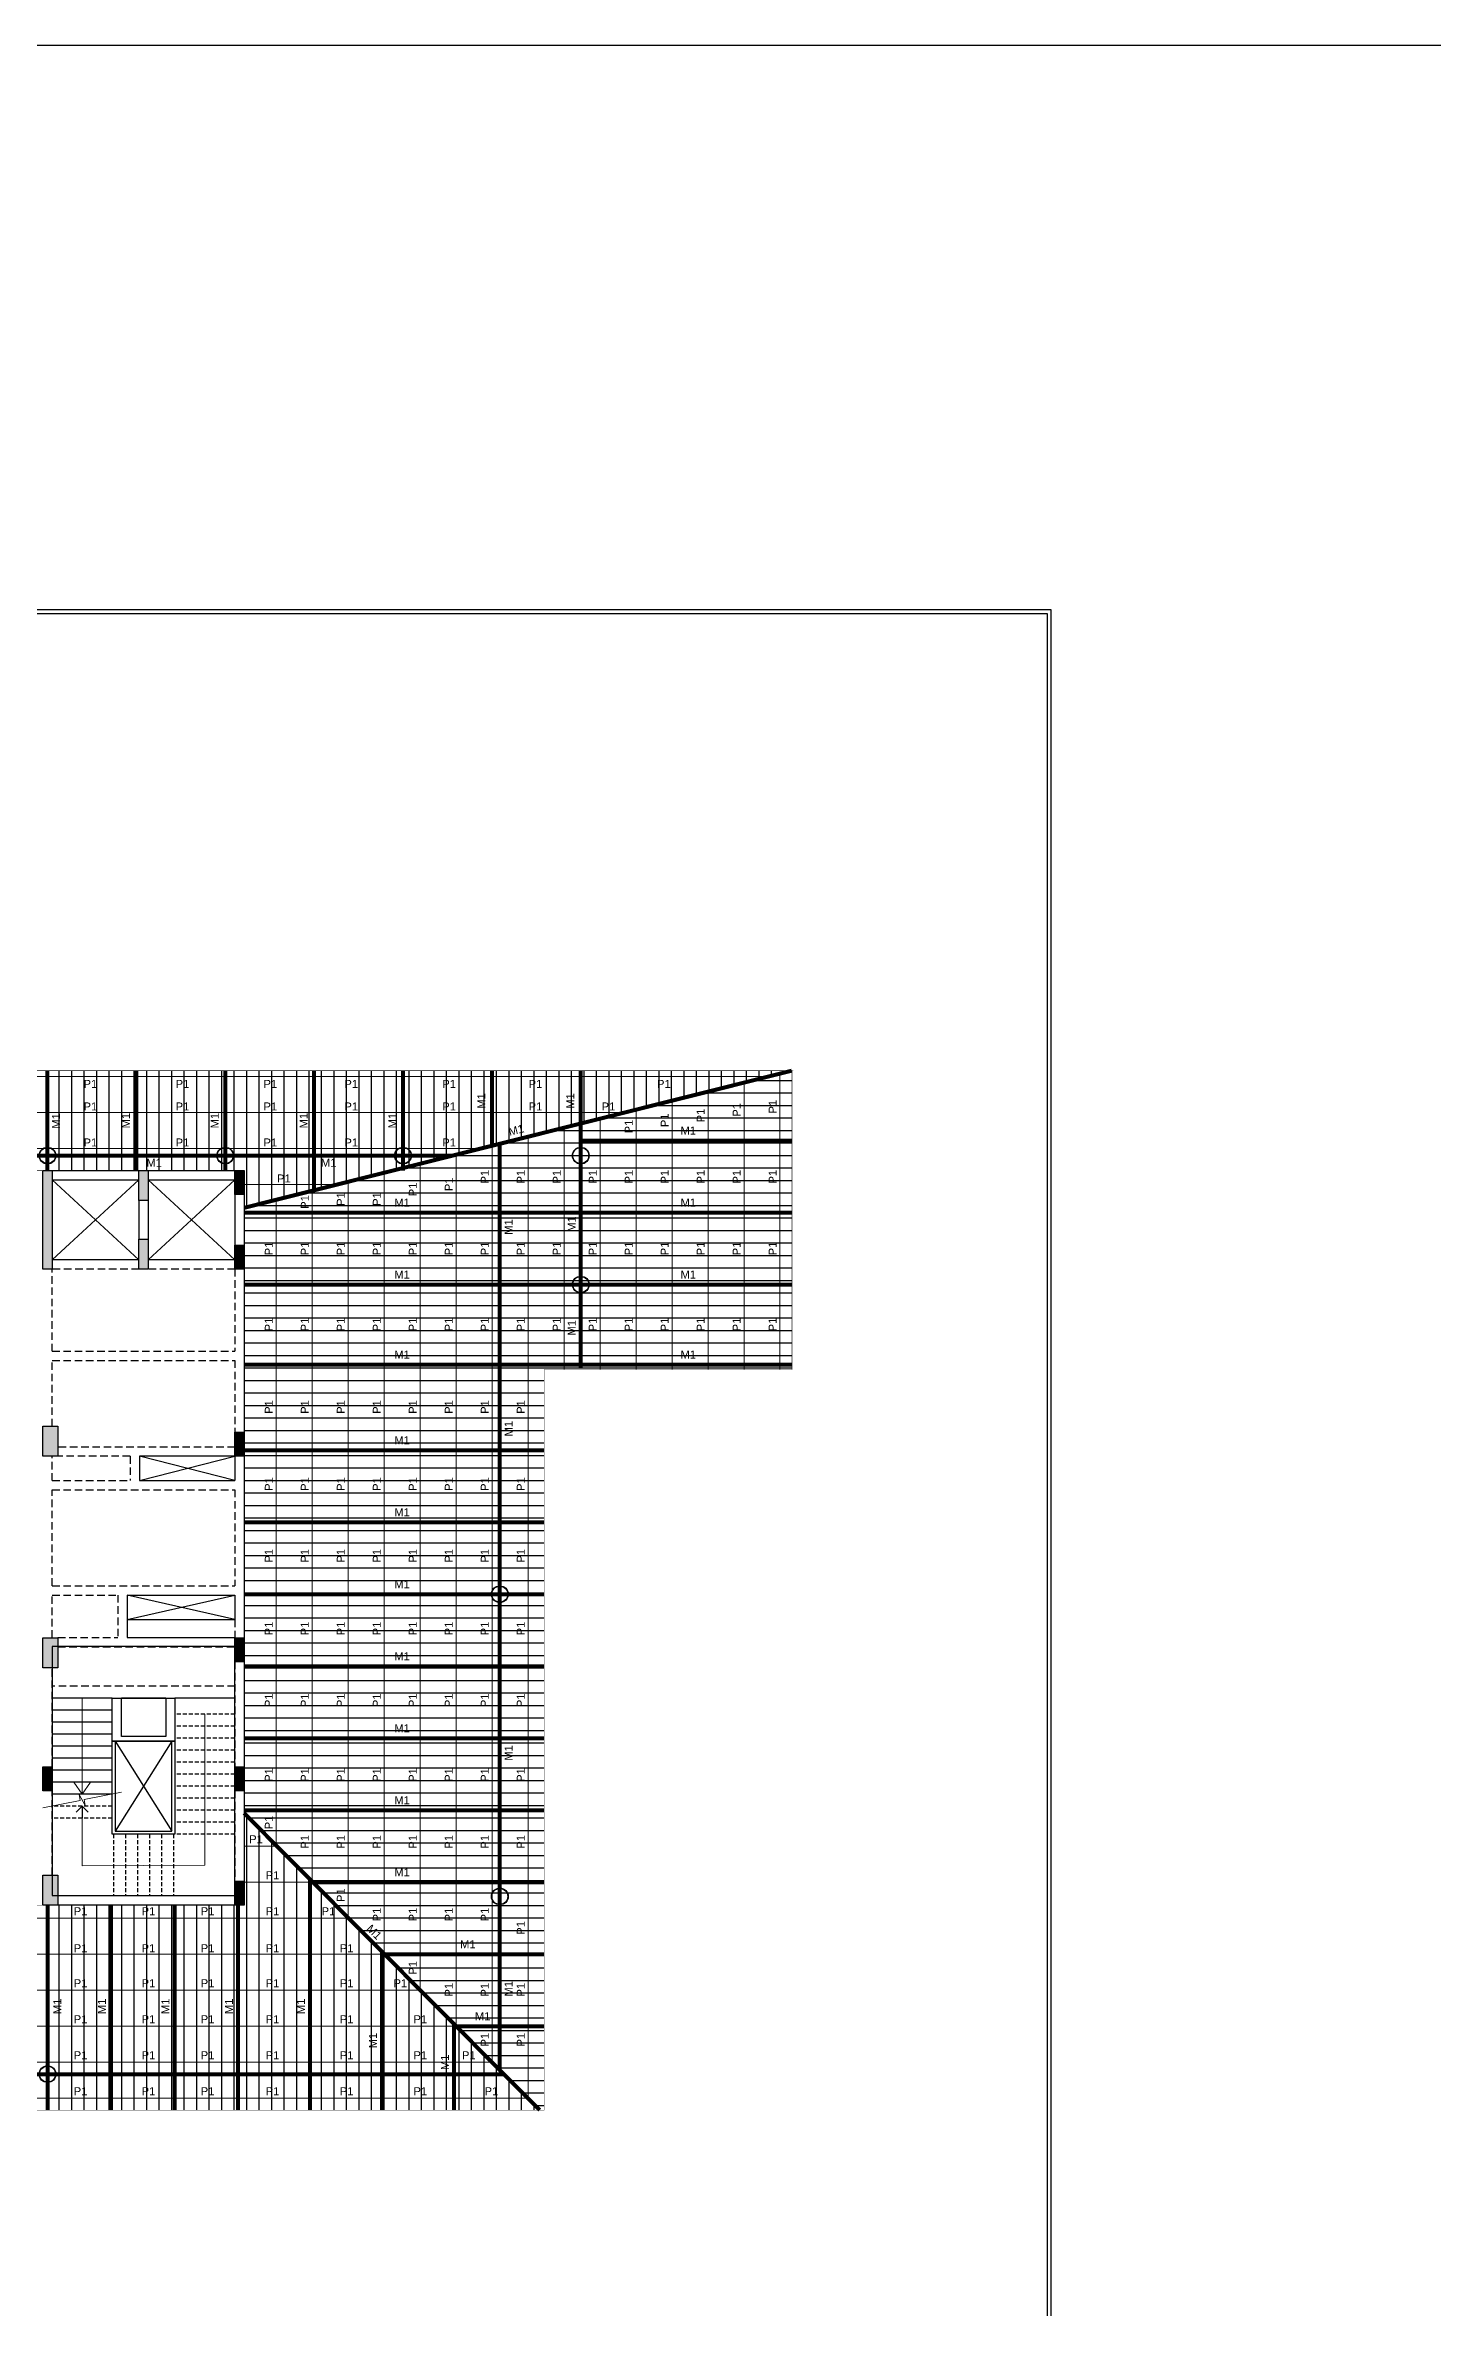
# Model space of a CAD drawing. Header units: millimetres. Extents: x 149548 to 2069915, y -1587483 to -1219800.
# Drawn here: x 1777424 to 1812121, y -1529430 to -1472868 of the extents above; entities that cross this region are included whole.
import ezdxf

# ---------------------------------------------------------------- set-up
doc = ezdxf.new("R2010")
doc.units = ezdxf.units.MM
doc.header["$MEASUREMENT"] = 0
for name, pattern in [('CONTINOUS', [0]), ('DASHED', [0.75, 0.5, -0.25]), ('HIDDEN', [0.375, 0.25, -0.125])]:
    doc.linetypes.add(name, pattern=pattern)
doc.layers.add('BEAM NO.', color=7, linetype='Continuous', lineweight=30)
for name, color, linetype in [('BEAM-150X450', 225, 'Continuous'), ('BEAM-230X300', 122, 'Continuous'), ('BEAM-230X450', 31, 'Continuous'), ('BEAM-230X600', 150, 'Continuous'), ('BEAM-300X450', 6, 'Continuous'), ('Roof', 7, 'Continuous'), ('S-STRU. CUTOUT', 3, 'Continuous'), ('SHED', 7, 'Continuous'), ('Stair', 7, 'Continuous'), ('Steel Col', 2, 'Continuous'), ('Str. Layout', 7, 'Continuous'), ('STR.COLUMN', 1, 'Continuous')]:
    doc.layers.add(name, color=color, linetype=linetype)
doc.layers.add('HATCH_LIGHT_MOFA', color=7, linetype='Continuous', lineweight=5, true_color=0x5b5b5b)
doc.styles.get("Standard").update_dxf_attribs({"font": 'arial.ttf'})
doc.styles.add('style1', font='arial.ttf')
doc.dimstyles.new('DIM 1-100 1', dxfattribs={"dimtxt": 200, "dimasz": 100, "dimexe": 50, "dimexo": 50, "dimgap": 50, "dimtad": 1, "dimdec": 1, "dimrnd": 5, "dimzin": 0, "dimdsep": 46, "dimtxsty": 'Standard', "dimblk": 'ARCHTICK', "dimcen": 100, "dimdle": 100, "dimclrd": 256, "dimclre": 256, "dimclrt": 256, "dimadec": 0, "dimazin": 0, "dimtfac": 1, "dimtdec": 1, "dimtix": 1, "dimtofl": 0, "dimtmove": 1, "dimatfit": 3, "dimldrblk": 'OPEN90', "dimfxl": 1, "dimtolj": 1, "dimtzin": 0, "dimlwd": -1, "dimlwe": -1, "dimarcsym": 0})
pattern_1 = [(90, (-38788.42, 101252.24), (-312.5, 2e-14), [])]
pattern_2 = [(45, (-37780, -371320.176), (-44.1941738, 44.1941738), []), (135, (-37780, -371320.176), (-44.1941738, -44.1941738), [])]

# ---------------------------------------------------------------- blocks, each defined once
blk = doc.blocks.new('Roof')
at = {"layer": 'Roof', "transparency": 33554559}
h = blk.add_hatch(dxfattribs=at)
h.set_pattern_fill('ANSI31', color=8, scale=2500, angle=45)
h.set_pattern_definition(pattern_1)
h.paths.add_polyline_path([(1803909, -1398360), (1813266, -1398360), (1813266, -1399749), (1813909, -1399749), (1813909, -1398499), (1816839, -1398499), (1816839, -1399749), (1818354, -1399749), (1818354, -1398499), (1821284, -1398499), (1821284, -1399749), (1822799, -1399749), (1822799, -1398499), (1825729, -1398499), (1825729, -1399749), (1827244, -1399749), (1827244, -1398499), (1830174, -1398499), (1830174, -1399749), (1831689, -1399749), (1831689, -1398499), (1834619, -1398499), (1834619, -1399749), (1836134, -1399749), (1836134, -1398499), (1839064, -1398499), (1839064, -1399749), (1844736, -1399749), (1844736, -1400678), (1858429, -1397249), (1803909, -1397249)])
h = blk.add_hatch(dxfattribs=at)
h.set_pattern_fill('ANSI31', color=8, scale=2500, angle=135)
h.set_pattern_definition([(180, (-38788.42, 101252.24), (-4e-14, -312.5), [])])
h.paths.add_polyline_path([(1852236, -1423240), (1852126, -1423236), (1844736, -1415813), (1844736, -1400678), (1858436, -1397250), (1858436, -1404723), (1852236, -1404723)])
h = blk.add_hatch(dxfattribs=at)
h.set_pattern_fill('ANSI31', color=8, scale=2500, angle=45)
h.set_pattern_definition(pattern_1)
h.paths.add_polyline_path([(1839064, -1418109), (1839064, -1419359), (1836134, -1419359), (1836134, -1418109), (1834619, -1418109), (1834619, -1419359), (1831689, -1419359), (1831689, -1418109), (1830174, -1418109), (1830174, -1419359), (1827244, -1419359), (1827244, -1418110), (1825729, -1418110), (1825729, -1419359), (1822799, -1419359), (1822799, -1418110), (1821284, -1418110), (1821284, -1419359), (1818354, -1419359), (1818354, -1418110), (1816839, -1418110), (1816839, -1419359), (1813909, -1419359), (1813909, -1418110), (1813036, -1418110), (1813036, -1418109), (1811206, -1423236), (1852126, -1423236), (1844736, -1415813), (1844736, -1418109), (1839064, -1418109)], is_closed=False)
at = {"layer": 'Roof', "color": 6}
blk.add_line((1844736, -1400678), (1858429, -1397250), dxfattribs=at)
at = {"layer": 'Roof', "color": 6, "const_width": 10}
for points in [[(1858436, -1397249), (1844737, -1400678), (1844736, -1399749), (1803909, -1399749), (1803909, -1397249)], [(1852126, -1423236), (1811206, -1423236), (1811206, -1412024), (1813036, -1412024), (1813036, -1418110), (1844736, -1418109), (1844737, -1415813)]]:
    blk.add_lwpolyline(points, close=True, dxfattribs=at)
at = {"layer": 'Roof', "color": 6}
blk.add_lwpolyline([(1852236, -1423236, 10, 10, 0), (1852126, -1423236, 10, 10, 0), (1844737, -1415813, 10, 10, 0), (1844737, -1400678, 10, 10, 0), (1858436, -1397249, 10, 10, 0), (1858436, -1404723, 10, 10, 0), (1852236, -1404723, 10, 10, 0)], format="xyseb", close=True, dxfattribs=at)
blk = doc.blocks.new('_ArchTick')
at = {"color": 0, "linetype": 'ByBlock', "const_width": 0.15}
blk.add_lwpolyline([(-0.5, -0.5), (0.5, 0.5)], dxfattribs=at)
blk = doc.blocks.new('_Open90')
at = {"color": 0, "linetype": 'ByBlock', "lineweight": -2}
for p, q in [((0, 0), (-1, 0)), ((-0.5, 0.5), (0, 0)), ((0, 0), (-0.5, -0.5))]:
    blk.add_line(p, q, dxfattribs=at)
blk = doc.blocks.new('Col_Terrace lvl')
at = {"layer": 'STR.COLUMN', "transparency": 33554687}
h = blk.add_hatch(dxfattribs=at)
h.set_pattern_fill('ANSI37', color=8, scale=500)
h.set_pattern_definition(pattern_2)
h.paths.add_polyline_path([(1682690, -1399745), (1682690, -1401245), (1682920, -1401245), (1682920, -1399975), (1684190, -1399975), (1684190, -1399745)])
h = blk.add_hatch(dxfattribs=at)
h.set_pattern_fill('ANSI37', color=8, scale=500)
h.set_pattern_definition(pattern_2)
h.paths.add_polyline_path([(1687950, -1400495), (1688400, -1400495), (1688400, -1399745), (1687950, -1399745)])
h = blk.add_hatch(dxfattribs=at)
h.set_pattern_fill('ANSI37', color=8, scale=500)
h.set_pattern_definition(pattern_2)
h.paths.add_polyline_path([(1696950, -1400495), (1697400, -1400495), (1697400, -1399745), (1696950, -1399745)])
h = blk.add_hatch(dxfattribs=at)
h.set_pattern_fill('ANSI37', color=8, scale=500)
h.set_pattern_definition(pattern_2)
h.paths.add_polyline_path([(1703020, -1400495), (1703250, -1400495), (1703250, -1399975), (1703470, -1399975), (1703470, -1399745), (1703020, -1399745)])
at = {"layer": 'STR.COLUMN'}
h = blk.add_hatch(dxfattribs=at)
h.set_pattern_fill('ANSI37', color=8, scale=500)
h.set_pattern_definition(pattern_2)
h.paths.add_polyline_path([(1707465, -1399745), (1707465, -1400495), (1707695, -1400495), (1707695, -1399745)])
at = {"layer": 'STR.COLUMN', "transparency": 33554687}
h = blk.add_hatch(dxfattribs=at)
h.set_pattern_fill('ANSI37', color=8, scale=500)
h.set_pattern_definition(pattern_2)
h.paths.add_polyline_path([(1711910, -1399745), (1712360, -1399745), (1712360, -1399975), (1712140, -1399975), (1712140, -1400495), (1711910, -1400495)])
h = blk.add_hatch(dxfattribs=at)
h.set_pattern_fill('ANSI37', color=8, scale=500)
h.set_pattern_definition(pattern_2)
h.paths.add_polyline_path([(1721030, -1399745), (1721030, -1400495), (1720800, -1400495), (1720800, -1399975), (1720580, -1399975), (1720580, -1399745)])
h = blk.add_hatch(dxfattribs=at)
h.set_pattern_fill('ANSI37', color=8, scale=500)
h.set_pattern_definition(pattern_2)
h.paths.add_polyline_path([(1729690, -1399745), (1730140, -1399745), (1730140, -1399975), (1729920, -1399975), (1729920, -1400495), (1729690, -1400495)])
h = blk.add_hatch(color=256, dxfattribs=at)
h.dxf.hatch_style = 1
h.paths.add_polyline_path([(1738580, -1399745), (1738580, -1402205), (1738810, -1402205), (1738810, -1399745)])
h = blk.add_hatch(color=256, dxfattribs=at)
h.dxf.hatch_style = 1
h.paths.add_polyline_path([(1740980, -1400495), (1741210, -1400495), (1741210, -1399745), (1740980, -1399745)])
h = blk.add_hatch(color=256, dxfattribs=at)
h.dxf.hatch_style = 1
h.paths.add_polyline_path([(1743380, -1400345), (1743610, -1400345), (1743610, -1399745), (1743380, -1399745)])
h = blk.add_hatch(color=256, dxfattribs=at)
h.dxf.hatch_style = 1
h.paths.add_polyline_path([(1740980, -1402205), (1741210, -1402205), (1741210, -1401455), (1740980, -1401455)])
h = blk.add_hatch(color=256, dxfattribs=at)
h.dxf.hatch_style = 1
h.paths.add_polyline_path([(1743380, -1402205), (1743610, -1402205), (1743610, -1401605), (1743380, -1401605)])
h = blk.add_hatch(color=256, dxfattribs=at)
h.dxf.hatch_style = 1
h.paths.add_polyline_path([(1682690, -1405110), (1682690, -1405560), (1682920, -1405560), (1682920, -1405110)])
h = blk.add_hatch(color=256, dxfattribs=at)
h.dxf.hatch_style = 1
h.paths.add_polyline_path([(1684420, -1405710), (1684650, -1405710), (1684650, -1405110), (1684420, -1405110)])
h = blk.add_hatch(dxfattribs=at)
h.set_pattern_fill('ANSI37', color=8, scale=500)
h.set_pattern_definition(pattern_2)
h.paths.add_polyline_path([(1687580, -1405410), (1688180, -1405410), (1688180, -1405110), (1687580, -1405110)])
h = blk.add_hatch(dxfattribs=at)
h.set_pattern_fill('ANSI37', color=8, scale=500)
h.set_pattern_definition(pattern_2)
h.paths.add_polyline_path([(1687730, -1407315), (1688180, -1407315), (1688180, -1406565), (1687730, -1406565)])
h = blk.add_hatch(dxfattribs=at)
h.set_pattern_fill('ANSI37', color=8, scale=500)
h.set_pattern_definition(pattern_2)
h.paths.add_polyline_path([(1711910, -1406885), (1711910, -1406135), (1712140, -1406135), (1712140, -1406885)])
h = blk.add_hatch(dxfattribs=at)
h.set_pattern_fill('ANSI37', color=8, scale=500)
h.set_pattern_definition(pattern_2)
h.paths.add_polyline_path([(1720800, -1406885), (1720800, -1406135), (1721030, -1406135), (1721030, -1406885)])
h = blk.add_hatch(dxfattribs=at)
h.set_pattern_fill('ANSI37', color=8, scale=500)
h.set_pattern_definition(pattern_2)
h.paths.add_polyline_path([(1729690, -1406885), (1729690, -1406135), (1729920, -1406135), (1729920, -1406885)])
h = blk.add_hatch(color=256, dxfattribs=at)
h.dxf.hatch_style = 1
h.paths.add_polyline_path([(1738580, -1406135), (1738955, -1406135), (1738955, -1406885), (1738580, -1406885)])
h = blk.add_hatch(color=256, dxfattribs=at)
h.dxf.hatch_style = 1
h.paths.add_polyline_path([(1743380, -1406285), (1743380, -1406885), (1743610, -1406885), (1743610, -1406285)])
h = blk.add_hatch(color=256, dxfattribs=at)
h.dxf.hatch_style = 1
h.paths.add_polyline_path([(1682690, -1406865), (1682690, -1407315), (1682920, -1407315), (1682920, -1406865)])
h = blk.add_hatch(color=256, dxfattribs=at)
h.dxf.hatch_style = 1
h.paths.add_polyline_path([(1684420, -1407315), (1684650, -1407315), (1684650, -1406715), (1684420, -1406715)])
h = blk.add_hatch(dxfattribs=at)
h.set_pattern_fill('ANSI37', color=8, scale=500)
h.set_pattern_definition(pattern_2)
h.paths.add_polyline_path([(1687730, -1411870), (1688180, -1411870), (1688180, -1411120), (1687730, -1411120)])
h = blk.add_hatch(color=256, dxfattribs=at)
h.dxf.hatch_style = 1
h.paths.add_polyline_path([(1696950, -1412170), (1697400, -1412170), (1697400, -1411420), (1696950, -1411420)])
h = blk.add_hatch(color=256, dxfattribs=at)
h.dxf.hatch_style = 1
h.paths.add_polyline_path([(1703020, -1412170), (1703250, -1412170), (1703250, -1411420), (1703020, -1411420)])
at = {"layer": 'STR.COLUMN'}
h = blk.add_hatch(dxfattribs=at)
h.set_pattern_fill('ANSI37', color=8, scale=500)
h.set_pattern_definition(pattern_2)
h.paths.add_polyline_path([(1703470, -1411420), (1703250, -1411420), (1703250, -1412170), (1703470, -1412170)])
at = {"layer": 'STR.COLUMN', "transparency": 33554687}
h = blk.add_hatch(dxfattribs=at)
h.set_pattern_fill('ANSI37', color=8, scale=500)
h.set_pattern_definition(pattern_2)
h.paths.add_polyline_path([(1711910, -1412170), (1712140, -1412170), (1712140, -1411420), (1711910, -1411420)])
h = blk.add_hatch(dxfattribs=at)
h.set_pattern_fill('ANSI37', color=8, scale=500)
h.set_pattern_definition(pattern_2)
h.paths.add_polyline_path([(1720800, -1412170), (1721030, -1412170), (1721030, -1411420), (1720800, -1411420)])
h = blk.add_hatch(dxfattribs=at)
h.set_pattern_fill('ANSI37', color=8, scale=500)
h.set_pattern_definition(pattern_2)
h.paths.add_polyline_path([(1729690, -1412170), (1729920, -1412170), (1729920, -1411420), (1729690, -1411420)])
h = blk.add_hatch(color=256, dxfattribs=at)
h.dxf.hatch_style = 1
h.paths.add_polyline_path([(1738580, -1412170), (1738955, -1412170), (1738955, -1411420), (1738580, -1411420)])
h = blk.add_hatch(color=256, dxfattribs=at)
h.dxf.hatch_style = 1
h.paths.add_polyline_path([(1743380, -1411420), (1743380, -1412020), (1743610, -1412020), (1743610, -1411420)])
h = blk.add_hatch(color=256, dxfattribs=at)
h.dxf.hatch_style = 1
h.paths.add_polyline_path([(1738580, -1414647), (1738580, -1415247), (1738810, -1415247), (1738810, -1414647)])
h = blk.add_hatch(color=256, dxfattribs=at)
h.dxf.hatch_style = 1
h.paths.add_polyline_path([(1743380, -1414647), (1743380, -1415247), (1743610, -1415247), (1743610, -1414647)])
h = blk.add_hatch(dxfattribs=at)
h.set_pattern_fill('ANSI37', color=8, scale=500)
h.set_pattern_definition(pattern_2)
h.paths.add_polyline_path([(1687950, -1415835), (1688180, -1415835), (1688180, -1415235), (1687950, -1415235)])
h = blk.add_hatch(color=256, dxfattribs=at)
h.dxf.hatch_style = 1
h.paths.add_polyline_path([(1694650, -1416865), (1694650, -1420090), (1694880, -1420090), (1694880, -1416865)])
h = blk.add_hatch(color=256, dxfattribs=at)
h.dxf.hatch_style = 1
h.paths.add_polyline_path([(1697170, -1417890), (1697400, -1417890), (1697400, -1416865), (1697170, -1416865)])
at = {"layer": 'STR.COLUMN'}
h = blk.add_hatch(color=256, dxfattribs=at)
h.dxf.hatch_style = 1
h.paths.add_polyline_path([(1703250, -1416865), (1703020, -1416865), (1703020, -1417990), (1703250, -1417990)])
at = {"layer": 'STR.COLUMN', "transparency": 33554687}
h = blk.add_hatch(dxfattribs=at)
h.set_pattern_fill('ANSI37', color=8, scale=500)
h.set_pattern_definition(pattern_2)
h.paths.add_polyline_path([(1711910, -1418105), (1712360, -1418105), (1712360, -1417875), (1712140, -1417875), (1712140, -1417355), (1711910, -1417355)])
h = blk.add_hatch(dxfattribs=at)
h.set_pattern_fill('ANSI37', color=8, scale=500)
h.set_pattern_definition(pattern_2)
h.paths.add_polyline_path([(1720580, -1418105), (1721030, -1418105), (1721030, -1417355), (1720800, -1417355), (1720800, -1417875), (1720580, -1417875)])
h = blk.add_hatch(dxfattribs=at)
h.set_pattern_fill('ANSI37', color=8, scale=500)
h.set_pattern_definition(pattern_2)
h.paths.add_polyline_path([(1729690, -1418105), (1730140, -1418105), (1730140, -1417875), (1729920, -1417875), (1729920, -1417355), (1729690, -1417355)])
h = blk.add_hatch(color=256, dxfattribs=at)
h.dxf.hatch_style = 1
h.paths.add_polyline_path([(1738580, -1418105), (1738955, -1418105), (1738955, -1417355), (1738580, -1417355)])
h = blk.add_hatch(color=256, dxfattribs=at)
h.dxf.hatch_style = 1
h.paths.add_polyline_path([(1743380, -1417505), (1743380, -1418105), (1743610, -1418105), (1743610, -1417505)])
h = blk.add_hatch(dxfattribs=at)
h.set_pattern_fill('ANSI37', color=8, scale=500)
h.set_pattern_definition(pattern_2)
h.paths.add_polyline_path([(1687950, -1420090), (1688400, -1420090), (1688400, -1419340), (1687950, -1419340)])
h = blk.add_hatch(color=256, dxfattribs=at)
h.dxf.hatch_style = 1
h.paths.add_polyline_path([(1697170, -1420090), (1697400, -1420090), (1697400, -1419490), (1697170, -1419490)])
h = blk.add_hatch(color=256, dxfattribs=at)
h.dxf.hatch_style = 1
h.paths.add_polyline_path([(1700500, -1419490), (1700500, -1419720), (1701100, -1419720), (1701100, -1419490)])
at = {"layer": 'STR.COLUMN'}
h = blk.add_hatch(color=256, dxfattribs=at)
h.dxf.hatch_style = 1
h.paths.add_polyline_path([(1703020, -1419490), (1703250, -1419490), (1703250, -1420090), (1703020, -1420090)])
at = {"layer": 'STR.COLUMN', "transparency": 33554687}
h = blk.add_hatch(color=256, dxfattribs=at)
h.dxf.hatch_style = 1
h.paths.add_polyline_path([(1694650, -1422075), (1694650, -1422305), (1695250, -1422305), (1695250, -1422075)])
h = blk.add_hatch(color=256, dxfattribs=at)
h.dxf.hatch_style = 1
h.paths.add_polyline_path([(1696800, -1422075), (1696800, -1422305), (1697400, -1422305), (1697400, -1422075)])
h = blk.add_hatch(color=256, dxfattribs=at)
h.dxf.hatch_style = 1
h.paths.add_polyline_path([(1700500, -1422075), (1700500, -1422305), (1701100, -1422305), (1701100, -1422075)])
h = blk.add_hatch(color=256, dxfattribs=at)
h.dxf.hatch_style = 1
h.paths.add_polyline_path([(1702650, -1422075), (1702650, -1422305), (1703250, -1422305), (1703250, -1422075)])
at = {"layer": 'STR.COLUMN', "color": 5}
for p, q in [((1691400, -1406885), (1691700, -1406285)), ((1691700, -1406885), (1691400, -1406285)), ((1693950, -1406885), (1694250, -1406285)), ((1694250, -1406885), (1693950, -1406285)), ((1707764, -1406885), (1707465, -1406435)), ((1707764, -1406435), (1707465, -1406885))]:
    blk.add_line(p, q, dxfattribs=at)
for points in [[(1682690, -1399745), (1682690, -1401245), (1682920, -1401245), (1682920, -1399975), (1684190, -1399975), (1684190, -1399745), (1682690, -1399745)], [(1687950, -1399745), (1688400, -1399745), (1688400, -1400495), (1687950, -1400495), (1687950, -1399745)], [(1696950, -1399745), (1697400, -1399745), (1697400, -1400495), (1696950, -1400495), (1696950, -1399745)], [(1711910, -1399745), (1712360, -1399745), (1712360, -1399975), (1712140, -1399975), (1712140, -1400495), (1711910, -1400495), (1711910, -1399745)], [(1729690, -1399745), (1730140, -1399745), (1730140, -1399975), (1729920, -1399975), (1729920, -1400495), (1729690, -1400495), (1729690, -1399745)], [(1738580, -1399745), (1738810, -1399745), (1738810, -1402205), (1738580, -1402205), (1738580, -1399745)], [(1740980, -1399745), (1741210, -1399745), (1741210, -1400495), (1740980, -1400495), (1740980, -1399745)], [(1743380, -1399745), (1743610, -1399745), (1743610, -1400345), (1743380, -1400345), (1743380, -1399745)], [(1740980, -1401455), (1741210, -1401455), (1741210, -1402205), (1740980, -1402205), (1740980, -1401455)], [(1743380, -1401605), (1743610, -1401605), (1743610, -1402205), (1743380, -1402205), (1743380, -1401605)], [(1682690, -1405110), (1682920, -1405110), (1682920, -1405560), (1682690, -1405560), (1682690, -1405110)], [(1684420, -1405110), (1684650, -1405110), (1684650, -1405710), (1684420, -1405710), (1684420, -1405110)], [(1687580, -1405110), (1688180, -1405110), (1688180, -1405410), (1687580, -1405410), (1687580, -1405110)], [(1687730, -1406565), (1688180, -1406565), (1688180, -1407315), (1687730, -1407315), (1687730, -1406565)], [(1691400, -1406285), (1691700, -1406285), (1691700, -1406885), (1691400, -1406885), (1691400, -1406285)], [(1693950, -1406285), (1694250, -1406285), (1694250, -1406885), (1693950, -1406885), (1693950, -1406285)], [(1697170, -1406135), (1697400, -1406135), (1697400, -1406885), (1697170, -1406885), (1697170, -1406135)], [(1697170, -1406885), (1697400, -1406135)], [(1697400, -1406885), (1697170, -1406135)], [(1703020, -1406135), (1703250, -1406135), (1703250, -1406885), (1703020, -1406885), (1703020, -1406135)], [(1703020, -1406135), (1703250, -1406885)], [(1703250, -1406135), (1703020, -1406885)], [(1711910, -1406135), (1712140, -1406135), (1712140, -1406885), (1711910, -1406885), (1711910, -1406135)], [(1729690, -1406135), (1729920, -1406135), (1729920, -1406885), (1729690, -1406885), (1729690, -1406135)], [(1738580, -1406135), (1738955, -1406135), (1738955, -1406885), (1738580, -1406885), (1738580, -1406135)], [(1743380, -1406285), (1743610, -1406285), (1743610, -1406885), (1743380, -1406885), (1743380, -1406285)], [(1682690, -1406865), (1682920, -1406865), (1682920, -1407315), (1682690, -1407315), (1682690, -1406865)], [(1684420, -1406715), (1684650, -1406715), (1684650, -1407315), (1684420, -1407315), (1684420, -1406715)], [(1687730, -1411120), (1688180, -1411120), (1688180, -1411870), (1687730, -1411870), (1687730, -1411120)], [(1696950, -1411420), (1697400, -1411420), (1697400, -1412170), (1696950, -1412170), (1696950, -1411420)], [(1703020, -1411420), (1703250, -1411420), (1703250, -1412170), (1703020, -1412170), (1703020, -1411420)], [(1711910, -1411420), (1712140, -1411420), (1712140, -1412170), (1711910, -1412170), (1711910, -1411420)], [(1729690, -1411420), (1729920, -1411420), (1729920, -1412170), (1729690, -1412170), (1729690, -1411420)], [(1738580, -1411420), (1738955, -1411420), (1738955, -1412170), (1738580, -1412170), (1738580, -1411420)], [(1743380, -1411420), (1743610, -1411420), (1743610, -1412020), (1743380, -1412020), (1743380, -1411420)], [(1738580, -1414647), (1738810, -1414647), (1738810, -1415247), (1738580, -1415247), (1738580, -1414647)], [(1743380, -1414647), (1743610, -1414647), (1743610, -1415247), (1743380, -1415247), (1743380, -1414647)], [(1687950, -1415235), (1688180, -1415235), (1688180, -1415835), (1687950, -1415835), (1687950, -1415235)], [(1694650, -1416865), (1694880, -1416865), (1694880, -1420090), (1694650, -1420090), (1694650, -1416865)], [(1697170, -1416865), (1697400, -1416865), (1697400, -1417890), (1697170, -1417890), (1697170, -1416865)], [(1738580, -1417355), (1738955, -1417355), (1738955, -1418105), (1738580, -1418105), (1738580, -1417355)], [(1743380, -1417505), (1743610, -1417505), (1743610, -1418105), (1743380, -1418105), (1743380, -1417505)], [(1687950, -1419340), (1688400, -1419340), (1688400, -1420090), (1687950, -1420090), (1687950, -1419340)], [(1697170, -1419490), (1697400, -1419490), (1697400, -1420090), (1697170, -1420090), (1697170, -1419490)], [(1701100, -1419490), (1701100, -1419720), (1700500, -1419720), (1700500, -1419490), (1701100, -1419490)]]:
    blk.add_lwpolyline(points, dxfattribs=at)
for points in [[(1703020, -1399745), (1703470, -1399745), (1703470, -1399975), (1703250, -1399975), (1703250, -1400495), (1703020, -1400495), (1703020, -1399745)], [(1707465, -1399745), (1707465, -1400495), (1707695, -1400495), (1707695, -1399745)], [(1721030, -1399745), (1721030, -1400495), (1720800, -1400495), (1720800, -1399975), (1720580, -1399975), (1720580, -1399745)], [(1707465, -1406435), (1707764, -1406435), (1707764, -1406885), (1707465, -1406885)], [(1721030, -1406135), (1721030, -1406885), (1720800, -1406885), (1720800, -1406135)], [(1703470, -1411420), (1703250, -1411420), (1703250, -1412170), (1703470, -1412170)], [(1721030, -1411420), (1721030, -1412170), (1720800, -1412170), (1720800, -1411420)], [(1703250, -1416865), (1703020, -1416865), (1703020, -1417990), (1703250, -1417990)], [(1711910, -1417355), (1712140, -1417355), (1712140, -1417875), (1712360, -1417875), (1712360, -1418105), (1711910, -1418105), (1711910, -1417355)], [(1721030, -1417355), (1721030, -1418105), (1720580, -1418105), (1720580, -1417875), (1720800, -1417875), (1720800, -1417355)], [(1729690, -1417355), (1729920, -1417355), (1729920, -1417875), (1730140, -1417875), (1730140, -1418105), (1729690, -1418105), (1729690, -1417355)], [(1703020, -1419490), (1703250, -1419490), (1703250, -1420090), (1703020, -1420090)], [(1695250, -1422075), (1695250, -1422305), (1694650, -1422305), (1694650, -1422075), (1695250, -1422075)], [(1697400, -1422075), (1697400, -1422305), (1696800, -1422305), (1696800, -1422075), (1697400, -1422075)], [(1701100, -1422075), (1701100, -1422305), (1700500, -1422305), (1700500, -1422075), (1701100, -1422075)], [(1703250, -1422075), (1703250, -1422305), (1702650, -1422305), (1702650, -1422075), (1703250, -1422075)]]:
    blk.add_lwpolyline(points, close=True, dxfattribs=at)
blk = doc.blocks.new('Steel Col')
at = {"layer": 'Steel Col', "color": 2}
for radius in [210, 200]:
    blk.add_circle((1997102, -1500610), radius, dxfattribs=at)
blk = doc.blocks.new('Elevation_Col')
at = {"layer": 'Steel Col', "color": 251}
for p in [(-157283, 101237), (-152838, 101237), (-148393, 101237), (-143948, 101237), (-157281, 78275)]:
    blk.add_blockref('Steel Col', p, dxfattribs=at)
blk = doc.blocks.new('G$C1F1F9976')
at = {"layer": 'HATCH_LIGHT_MOFA'}
blk.add_lwpolyline([(-5031, -15936), (-4099, -15750), (-4128, -15603), (-3972, -15877), (-4001, -15730), (-3069, -15544)], dxfattribs=at)
at = {"layer": 'S-STRU. CUTOUT', "ltscale": 750}
for p, q in [((-3225, -14270), (-1805, -16515)), ((-1805, -14270), (-3225, -16515))]:
    blk.add_line(p, q, dxfattribs=at)
at = {"layer": 'Stair', "color": 8, "linetype": 'Continuous', "ltscale": 200}
for p, q in [((-3300, -13190), (-4800, -13190)), ((-3300, -13490), (-4800, -13490)), ((-3300, -13190), (-1730, -13190)), ((-3300, -13790), (-4800, -13790)), ((-3300, -14090), (-4800, -14090)), ((-3300, -14390), (-4800, -14390)), ((-3300, -14690), (-4800, -14690)), ((-3299, -14270), (-1730, -14270)), ((-3300, -14990), (-4800, -14990)), ((-3300, -15290), (-4800, -15290)), ((-3300, -15590), (-4800, -15590))]:
    blk.add_line(p, q, dxfattribs=at)
at = {"layer": 'Stair', "color": 8, "linetype": 'DASHED', "ltscale": 200}
for p, q in [((-230, -13590), (-1730, -13590)), ((-230, -13890), (-1730, -13890)), ((-230, -14190), (-1730, -14190)), ((-230, -14490), (-1730, -14490)), ((-230, -14790), (-1730, -14790)), ((-230, -15090), (-1730, -15090)), ((-230, -15390), (-1730, -15390)), ((-230, -15690), (-1730, -15690)), ((-3300, -15890), (-4800, -15890)), ((-3300, -16190), (-4800, -16190)), ((-230, -15990), (-1730, -15990)), ((-230, -16290), (-1730, -16290)), ((-3265, -16590), (-3265, -18130)), ((-2965, -16590), (-2965, -18130)), ((-2665, -16590), (-2665, -18130)), ((-2365, -16590), (-2365, -18130)), ((-2065, -16590), (-2065, -18130)), ((-1765, -16590), (-1765, -18130)), ((-230, -16590), (-1730, -16590))]:
    blk.add_line(p, q, dxfattribs=at)
at = {"layer": 'Stair', "color": 8, "linetype": 'Continuous', "ltscale": 200}
blk.add_lwpolyline([(-230, -11905), (-4800, -11905), (-4800, -18130), (-230, -18130)], close=True, dxfattribs=at)
for points in [[(-1730, -13190), (-1730, -16590), (-3300, -16590), (-3300, -13190)], [(-3225, -14270), (-3225, -16515), (-1805, -16515), (-1805, -14270)]]:
    blk.add_lwpolyline(points, dxfattribs=at)
at = {"layer": 'HATCH_LIGHT_MOFA'}
for points, override in [([(-4050, -15590), (-4050, -13190)], {"dimasz": 300, "dimldrblk": 'Open90'}), ([(-4050, -15890), (-4050, -17383), (-980, -17368), (-980, -13590)], {"dimasz": 300})]:
    blk.add_leader(points, dimstyle='DIM 1-100 1', override=override, dxfattribs=at)
blk = doc.blocks.new('Terrace Layout')
at = {"layer": 'BEAM-150X450', "linetype": 'CONTINOUS', "ltscale": 750}
for p, q in [((1780668, -1515267), (1779098, -1515267)), ((1780438, -1515152), (1779328, -1515152))]:
    blk.add_line(p, q, dxfattribs=at)
at = {"layer": 'BEAM-230X300', "linetype": 'HIDDEN', "ltscale": 750}
for p, q in [((1779548, -1508142), (1779548, -1508752)), ((1779243, -1511612), (1779243, -1512677))]:
    blk.add_line(p, q, dxfattribs=at)
at = {"layer": 'BEAM-230X300', "linetype": 'CONTINOUS', "ltscale": 750}
for p, q in [((1779778, -1508142), (1779778, -1508752)), ((1779473, -1511612), (1779473, -1512677))]:
    blk.add_line(p, q, dxfattribs=at)
at = {"layer": 'BEAM-230X450', "linetype": 'HIDDEN', "ltscale": 750}
for p, q in [((1777598, -1505517), (1782168, -1505517)), ((1777598, -1505747), (1782168, -1505747)), ((1782168, -1507912), (1777743, -1507912)), ((1779548, -1508142), (1777743, -1508142)), ((1777598, -1508752), (1779548, -1508752)), ((1777598, -1508982), (1782168, -1508982)), ((1777598, -1511382), (1782168, -1511382)), ((1777598, -1511612), (1779243, -1511612)), ((1777743, -1512677), (1779243, -1512677)), ((1777743, -1512907), (1782168, -1512907))]:
    blk.add_line(p, q, dxfattribs=at)
at = {"layer": 'BEAM-230X450', "linetype": 'CONTINOUS', "ltscale": 750}
for p, q in [((1782168, -1508142), (1779778, -1508142)), ((1779778, -1508752), (1782168, -1508752)), ((1779473, -1511612), (1782168, -1511612)), ((1779473, -1512677), (1782168, -1512677)), ((1779098, -1515267), (1779098, -1514187)), ((1779328, -1515152), (1779328, -1514187)), ((1780438, -1514187), (1780438, -1515152)), ((1780668, -1514187), (1780668, -1515267))]:
    blk.add_line(p, q, dxfattribs=at)
at = {"layer": 'BEAM-230X600', "linetype": 'CONTINOUS', "ltscale": 750}
for p, q in [((1777598, -1501002), (1779768, -1501002)), ((1779998, -1501002), (1782168, -1501002)), ((1777598, -1501232), (1779768, -1501232)), ((1779998, -1501232), (1782168, -1501232)), ((1782168, -1501602), (1782168, -1502862)), ((1782398, -1501602), (1782398, -1502862)), ((1779768, -1501752), (1779768, -1502712)), ((1779998, -1501752), (1779998, -1502712)), ((1779768, -1503232), (1777598, -1503232)), ((1782168, -1503232), (1779998, -1503232)), ((1782398, -1503462), (1782398, -1507542)), ((1782168, -1508142), (1782168, -1508752)), ((1782398, -1508142), (1782398, -1512677)), ((1782168, -1511612), (1782168, -1512227)), ((1782398, -1513277), (1782398, -1515904)), ((1782398, -1516504), (1782398, -1518762)), ((1782168, -1519362), (1777743, -1519362))]:
    blk.add_line(p, q, dxfattribs=at)
at = {"layer": 'BEAM-230X600', "linetype": 'HIDDEN', "ltscale": 750}
for p, q in [((1777598, -1505517), (1777598, -1503462)), ((1779768, -1503462), (1777598, -1503462)), ((1782168, -1503462), (1779998, -1503462)), ((1782168, -1503462), (1782168, -1505517)), ((1777598, -1507392), (1777598, -1505747)), ((1782168, -1505747), (1782168, -1507542)), ((1777598, -1508752), (1777598, -1508142)), ((1777598, -1511382), (1777598, -1508982)), ((1782168, -1508982), (1782168, -1511382)), ((1777598, -1512677), (1777598, -1511612)), ((1782168, -1512227), (1782168, -1512677)), ((1777598, -1515904), (1777598, -1513427)), ((1782168, -1513277), (1782168, -1515904)), ((1777598, -1518612), (1777598, -1516504)), ((1782168, -1516504), (1782168, -1518762)), ((1782168, -1519132), (1777743, -1519132))]:
    blk.add_line(p, q, dxfattribs=at)
at = {"layer": 'BEAM-300X450', "linetype": 'HIDDEN', "ltscale": 750}
blk.add_line((1782168, -1513887), (1777598, -1513887), dxfattribs=at)
at = {"layer": 'BEAM-300X450', "linetype": 'CONTINOUS', "ltscale": 750}
for p, q in [((1779098, -1514187), (1777598, -1514187)), ((1780438, -1514187), (1779328, -1514187)), ((1782168, -1514187), (1780668, -1514187))]:
    blk.add_line(p, q, dxfattribs=at)
at = {"layer": 'S-STRU. CUTOUT', "ltscale": 750}
for p, q in [((1777598, -1501232), (1779768, -1503232)), ((1777598, -1503232), (1779768, -1501232)), ((1782168, -1503232), (1779998, -1501232)), ((1779998, -1503232), (1782168, -1501232)), ((1782168, -1508752), (1779778, -1508142)), ((1779778, -1508752), (1782168, -1508142)), ((1782168, -1512227), (1779473, -1511612)), ((1779473, -1512227), (1782168, -1511612)), ((1779473, -1512227), (1782168, -1512227))]:
    blk.add_line(p, q, dxfattribs=at)
at = {"color": 251}
blk.add_blockref('G$C1F1F9976', (1782398, -1500997), dxfattribs=at)
at = {"layer": 'STR.COLUMN', "color": 251}
blk.add_blockref('Col_Terrace lvl', (38788, -101258), dxfattribs=at)

msp = doc.modelspace()

# ---------------------------------------------------------------- linework, layer by layer
at = {"color": 3}
msp.add_lwpolyline([(1700907.35, -1472868.06), (2030257.22, -1472868.06), (2030257.22, -1558887.85), (1700907.35, -1558887.85)], close=True, dxfattribs=at)
at = {"lineweight": -3}
for points in [[(1802571.11, -1486977.31), (1802571.11, -1548884.8), (1715016.61, -1548884.8), (1715016.61, -1486977.31)], [(1802476.83, -1548790.51), (1715110.9, -1548790.51), (1715110.9, -1487071.6), (1802476.83, -1487071.6)]]:
    msp.add_lwpolyline(points, close=True, dxfattribs=at)
at = {"layer": 'SHED', "color": 5, "const_width": 25}
for points in [[(1741570.54, -1498652.42), (1795498.83, -1498652.42)], [(1794898.02, -1505976.64), (1794898.02, -1498802.48)], [(1795798.02, -1505976.64), (1795798.02, -1498539.6)], [(1793098.02, -1505976.64), (1793098.02, -1499253.14)], [(1793998.02, -1505976.64), (1793998.02, -1499027.81)], [(1741570.54, -1499552.42), (1791902.62, -1499552.42)], [(1790398.02, -1505976.64), (1790398.02, -1499929.12)], [(1791298.02, -1505976.64), (1791298.02, -1499703.79)], [(1792198.02, -1505976.64), (1792198.02, -1499478.46)], [(1741570.54, -1500452.42), (1788307.87, -1500452.42)], [(1788598.02, -1523294.4), (1788598.02, -1500379.78)], [(1789498.02, -1524198.5), (1789498.02, -1500154.45)], [(1785898.02, -1520582.1), (1785898.02, -1501055.76)], [(1786798.02, -1521486.2), (1786798.02, -1500830.43)], [(1787698.02, -1522390.3), (1787698.02, -1500605.11)], [(1782398.44, -1501352.42), (1784713.12, -1501352.42)], [(1784098.02, -1518773.9), (1784098.02, -1501506.42)], [(1784998.02, -1519678), (1784998.02, -1501281.09)], [(1783198.02, -1517869.79), (1783198.02, -1501731.75)], [(1782397.15, -1517890.66), (1783218.79, -1517890.66)], [(1782397.15, -1518790.66), (1784114.71, -1518790.66)], [(1785009.87, -1519689.9), (1750580.88, -1519689.9)], [(1785905.79, -1520589.9), (1750259.63, -1520589.9)], [(1786801.71, -1521489.9), (1749938.38, -1521489.9)], [(1787697.63, -1522389.9), (1749617.13, -1522389.9)], [(1788593.55, -1523289.9), (1749295.88, -1523289.9)], [(1789489.46, -1524189.9), (1748974.63, -1524189.9)]]:
    msp.add_lwpolyline(points, dxfattribs=at)
at = {"layer": 'SHED', "color": 114, "const_width": 100}
for points in [[(1777480.54, -1501002.17), (1777480.54, -1498500.78)], [(1779703.04, -1501002.17), (1779703.04, -1498500.78)], [(1781925.54, -1501003.79), (1781925.54, -1498502.42)], [(1782398.83, -1501931.84), (1796091.01, -1498503.8)], [(1784148.04, -1501493.9), (1784148.04, -1498502.42)], [(1786370.54, -1501003.79), (1786370.54, -1498502.42)], [(1788593.04, -1500381.02), (1788593.04, -1498502.42)], [(1790815.54, -1499824.59), (1790815.54, -1498502.42)], [(1790815.54, -1499824.59), (1790815.54, -1505926.64)], [(1741920.54, -1500628.8), (1787603.41, -1500628.8)], [(1788791.04, -1523488.3), (1788791.04, -1500305.94)], [(1790815.54, -1500252.41), (1796098.03, -1500252.41)], [(1782398.04, -1502052.41), (1796098.03, -1502052.41)], [(1782398.04, -1503852.41), (1796098.03, -1503852.41)], [(1782398.04, -1505852.41), (1796098.03, -1505852.41)], [(1782398.04, -1507993.8), (1789898.04, -1507993.8)], [(1782398.04, -1509793.8), (1789898.04, -1509793.8)], [(1782398.04, -1511593.8), (1789898.04, -1511593.8)], [(1782398.04, -1513393.8), (1789898.04, -1513393.8)], [(1782398.04, -1515193.8), (1789898.04, -1515193.8)], [(1782398.04, -1516993.8), (1789898.04, -1516993.8)], [(1782398.04, -1517066.17), (1789788.04, -1524489.84)], [(1784048.04, -1518723.69), (1784048.04, -1524489.85)], [(1784117.83, -1518793.8), (1789898.04, -1518793.8)], [(1777483.04, -1519363.8), (1777483.04, -1524489.89)], [(1779071.38, -1519363.8), (1779071.38, -1524489.89)], [(1780659.71, -1519363.8), (1780659.71, -1524489.89)], [(1782248.04, -1519363.8), (1782248.04, -1524489.85)], [(1785848.04, -1520531.89), (1785848.04, -1524489.85)], [(1785909.67, -1520593.8), (1789898.04, -1520593.8)], [(1787648.04, -1522340.09), (1787648.04, -1524489.85)], [(1787701.51, -1522393.8), (1789898.04, -1522393.8)], [(1749188.71, -1523590.69), (1788892.94, -1523590.65)]]:
    msp.add_lwpolyline(points, dxfattribs=at)

# ---------------------------------------------------------------- block references
at = {"layer": 'Roof'}
msp.add_blockref('Roof', (-62338.06, -101253.61), dxfattribs=at)
at = {"layer": 'Steel Col', "color": 251}
for p in [(-206286.53, -3240.68), (-208311.03, -10982.07), (-208311.03, -18537.09)]:
    msp.add_blockref('Steel Col', p, dxfattribs=at)
at = {"layer": 'Str. Layout', "color": 251}
msp.add_blockref('Terrace Layout', (0, 0), dxfattribs=at)
at = {"layer": 'STR.COLUMN'}
msp.add_blockref('Elevation_Col', (-62338.06, -101253.61), dxfattribs=at)

# ---------------------------------------------------------------- texts
at = {"layer": 'BEAM NO.', "ltscale": 500, "style": 'style1'}
for s, p in [('P1', (1778383.19, -1498934.54)), ('P1', (1780686.16, -1498934.54)), ('P1', (1782883.07, -1498934.54)), ('P1', (1784905.74, -1498934.54)), ('P1', (1787352.64, -1498934.54)), ('P1', (1789511.68, -1498934.54)), ('P1', (1792723.71, -1498934.54)), ('P1', (1778383.19, -1499498.37)), ('P1', (1780686.16, -1499498.37)), ('P1', (1782883.07, -1499498.37)), ('P1', (1784905.74, -1499498.37)), ('P1', (1787352.64, -1499498.37)), ('P1', (1789511.68, -1499498.37)), ('P1', (1791337.38, -1499498.37)), ('M1', (1793309.95, -1500100.07)), ('P1', (1778383.19, -1500398.37)), ('P1', (1780686.16, -1500398.37)), ('P1', (1782883.07, -1500398.37)), ('P1', (1784905.74, -1500398.37)), ('P1', (1787352.64, -1500398.37)), ('M1', (1779953.45, -1500904.99)), ('P1', (1783223.97, -1501298.37)), ('M1', (1784316.97, -1500904.99)), ('M1', (1786153.78, -1501900.07)), ('M1', (1793309.95, -1501900.07)), ('M1', (1786153.78, -1503700.07)), ('M1', (1793309.95, -1503700.07)), ('M1', (1786153.78, -1505700.07)), ('M1', (1793309.95, -1505700.07)), ('M1', (1786153.78, -1507841.46)), ('M1', (1786153.78, -1509641.46)), ('M1', (1786153.78, -1511441.46)), ('M1', (1786153.78, -1513241.46)), ('M1', (1786153.78, -1515041.46)), ('M1', (1786153.78, -1516841.46)), ('P1', (1782523.72, -1517817.65)), ('P1', (1782937.14, -1518717.65)), ('M1', (1786153.78, -1518641.46)), ('P1', (1778137.27, -1519616.89)), ('P1', (1779834.19, -1519616.89)), ('P1', (1781312.94, -1519616.89)), ('P1', (1782937.14, -1519616.89)), ('P1', (1784335.92, -1519616.89)), ('P1', (1778137.27, -1520541.26)), ('P1', (1779834.19, -1520541.26)), ('P1', (1781312.94, -1520541.26)), ('P1', (1782937.14, -1520541.26)), ('P1', (1784791.64, -1520541.26)), ('M1', (1787797.67, -1520441.46)), ('P1', (1778137.27, -1521416.89)), ('P1', (1779834.19, -1521416.89)), ('P1', (1781312.94, -1521416.89)), ('P1', (1782937.14, -1521416.89)), ('P1', (1784791.64, -1521416.89)), ('P1', (1786132.13, -1521416.89)), ('M1', (1788168.64, -1522241.46)), ('P1', (1778137.27, -1522316.89)), ('P1', (1779834.19, -1522316.89)), ('P1', (1781312.94, -1522316.89)), ('P1', (1782937.14, -1522316.89)), ('P1', (1784791.64, -1522316.89)), ('P1', (1786634.01, -1522316.89)), ('P1', (1778137.27, -1523216.89)), ('P1', (1779834.19, -1523216.89)), ('P1', (1781312.94, -1523216.89)), ('P1', (1782937.14, -1523216.89)), ('P1', (1784791.64, -1523216.89)), ('P1', (1786634.01, -1523216.89)), ('P1', (1787844.7, -1523216.89)), ('P1', (1778137.27, -1524116.89)), ('P1', (1779834.19, -1524116.89)), ('P1', (1781312.94, -1524116.89)), ('P1', (1782937.14, -1524116.89)), ('P1', (1784791.64, -1524116.89)), ('P1', (1786634.01, -1524116.89)), ('P1', (1788411.09, -1524116.89))]:
    msp.add_text(s, height=200, dxfattribs=at).set_placement(p)
for s, rotation, p in [('M1', 90, (1788430.04, -1499453.23)), ('M1', 90, (1790652.54, -1499453.23)), ('P1', 90, (1794814.92, -1499654.06)), ('P1', 90, (1795714.92, -1499573.57)), ('M1', 90, (1777795.47, -1499955.11)), ('M1', 90, (1779540.04, -1499945.64)), ('M1', 90, (1781762.54, -1499945.64)), ('M1', 90, (1783985.04, -1499945.64)), ('M1', 90, (1786207.54, -1499945.64)), ('M1', 14.032814, (1789037.87, -1500132.3)), ('P1', 90, (1792114.92, -1500070.72)), ('P1', 90, (1793014.92, -1499914.47)), ('P1', 90, (1793914.92, -1499796.11)), ('P1', 90, (1788514.92, -1501323.53)), ('P1', 90, (1789414.92, -1501323.53)), ('P1', 90, (1790314.92, -1501323.53)), ('P1', 90, (1791214.92, -1501323.53)), ('P1', 90, (1792114.92, -1501323.53)), ('P1', 90, (1793014.92, -1501323.53)), ('P1', 90, (1793914.92, -1501323.53)), ('P1', 90, (1794814.92, -1501323.53)), ('P1', 90, (1795714.92, -1501323.53)), ('P1', 90, (1784014.92, -1501955.33)), ('P1', 90, (1784914.92, -1501882.6)), ('P1', 90, (1785814.92, -1501882.6)), ('P1', 90, (1786714.92, -1501643.49)), ('P1', 90, (1787614.92, -1501514.03)), ('M1', 90, (1789111.89, -1502605.92)), ('M1', 90, (1790691.01, -1502531.93)), ('P1', 90, (1783114.92, -1503118.93)), ('P1', 90, (1784014.92, -1503118.93)), ('P1', 90, (1784914.92, -1503118.93)), ('P1', 90, (1785814.92, -1503118.93)), ('P1', 90, (1786714.92, -1503118.93)), ('P1', 90, (1787614.92, -1503118.93)), ('P1', 90, (1788514.92, -1503118.93)), ('P1', 90, (1789414.92, -1503118.93)), ('P1', 90, (1790314.92, -1503118.93)), ('P1', 90, (1791214.92, -1503118.93)), ('P1', 90, (1792114.92, -1503118.93)), ('P1', 90, (1793014.92, -1503118.93)), ('P1', 90, (1793914.92, -1503118.93)), ('P1', 90, (1794814.92, -1503118.93)), ('P1', 90, (1795714.92, -1503118.93)), ('P1', 90, (1783114.92, -1505020.4)), ('P1', 90, (1784014.92, -1505020.4)), ('P1', 90, (1784914.92, -1505020.4)), ('P1', 90, (1785814.92, -1505020.4)), ('P1', 90, (1786714.92, -1505020.4)), ('P1', 90, (1787614.92, -1505020.4)), ('P1', 90, (1788514.92, -1505020.4)), ('P1', 90, (1789414.92, -1505020.4)), ('P1', 90, (1790314.92, -1505020.4)), ('M1', 90, (1790691.01, -1505125.8)), ('P1', 90, (1791214.92, -1505020.4)), ('P1', 90, (1792114.92, -1505020.4)), ('P1', 90, (1793014.92, -1505020.4)), ('P1', 90, (1793914.92, -1505020.4)), ('P1', 90, (1794814.92, -1505020.4)), ('P1', 90, (1795714.92, -1505020.4)), ('P1', 90, (1783114.92, -1507080.95)), ('P1', 90, (1784014.92, -1507080.95)), ('P1', 90, (1784914.92, -1507080.95)), ('P1', 90, (1785814.92, -1507080.95)), ('P1', 90, (1786714.92, -1507080.95)), ('P1', 90, (1787614.92, -1507080.95)), ('P1', 90, (1788514.92, -1507080.95)), ('P1', 90, (1789414.92, -1507080.95)), ('M1', 90, (1789111.89, -1507648.21)), ('P1', 90, (1783114.92, -1509008.17)), ('P1', 90, (1784014.92, -1509008.17)), ('P1', 90, (1784914.92, -1509008.17)), ('P1', 90, (1785814.92, -1509008.17)), ('P1', 90, (1786714.92, -1509008.17)), ('P1', 90, (1787614.92, -1509008.17)), ('P1', 90, (1788514.92, -1509008.17)), ('P1', 90, (1789414.92, -1509008.17)), ('P1', 90, (1783114.92, -1510802.06)), ('P1', 90, (1784014.92, -1510802.06)), ('P1', 90, (1784914.92, -1510802.06)), ('P1', 90, (1785814.92, -1510802.06)), ('P1', 90, (1786714.92, -1510802.06)), ('P1', 90, (1787614.92, -1510802.06)), ('P1', 90, (1788514.92, -1510802.06)), ('P1', 90, (1789414.92, -1510802.06)), ('P1', 90, (1783114.92, -1512620.19)), ('P1', 90, (1784014.92, -1512620.19)), ('P1', 90, (1784914.92, -1512620.19)), ('P1', 90, (1785814.92, -1512620.19)), ('P1', 90, (1786714.92, -1512620.19)), ('P1', 90, (1787614.92, -1512620.19)), ('P1', 90, (1788514.92, -1512620.19)), ('P1', 90, (1789414.92, -1512620.19)), ('P1', 90, (1783114.92, -1514414.08)), ('P1', 90, (1784014.92, -1514414.08)), ('P1', 90, (1784914.92, -1514414.08)), ('P1', 90, (1785814.92, -1514414.08)), ('P1', 90, (1786714.92, -1514414.08)), ('P1', 90, (1787614.92, -1514414.08)), ('P1', 90, (1788514.92, -1514414.08)), ('P1', 90, (1789414.92, -1514414.08)), ('M1', 90, (1789111.89, -1515754.65)), ('P1', 90, (1783114.92, -1516280.7)), ('P1', 90, (1784014.92, -1516280.7)), ('P1', 90, (1784914.92, -1516280.7)), ('P1', 90, (1785814.92, -1516280.7)), ('P1', 90, (1786714.92, -1516280.7)), ('P1', 90, (1787614.92, -1516280.7)), ('P1', 90, (1788514.92, -1516280.7)), ('P1', 90, (1789414.92, -1516280.7)), ('P1', 90, (1783114.92, -1517468.55)), ('P1', 90, (1784014.92, -1517953.38)), ('P1', 90, (1784914.92, -1517953.38)), ('P1', 90, (1785814.92, -1517953.38)), ('P1', 90, (1786714.92, -1517953.38)), ('P1', 90, (1787614.92, -1517953.38)), ('P1', 90, (1788514.92, -1517953.38)), ('P1', 90, (1789414.92, -1517953.38)), ('P1', 90, (1784914.92, -1519286.68)), ('P1', 90, (1785814.92, -1519771.51)), ('P1', 90, (1786714.92, -1519771.51)), ('P1', 90, (1787614.92, -1519771.51)), ('P1', 90, (1788514.92, -1519771.51)), ('P1', 90, (1789414.92, -1520104.84)), ('M1', 314.869778, (1785444.83, -1519970.5)), ('P1', 90, (1786714.92, -1521104.81)), ('P1', 90, (1787614.92, -1521650.25)), ('P1', 90, (1788514.92, -1521650.25)), ('M1', 90, (1789111.89, -1521650.25)), ('P1', 90, (1789414.92, -1521650.25)), ('M1', 90, (1777827.08, -1522088.57)), ('M1', 90, (1778942.2, -1522088.57)), ('M1', 90, (1780530.53, -1522088.57)), ('M1', 90, (1782118.86, -1522088.57)), ('M1', 90, (1783918.86, -1522088.57)), ('M1', 90, (1785718.86, -1522943.64)), ('P1', 90, (1788514.92, -1522898.7)), ('P1', 90, (1789414.92, -1522898.7)), ('M1', 90, (1787518.86, -1523486.73))]:
    msp.add_text(s, height=200, rotation=rotation, dxfattribs=at).set_placement(p)

doc.saveas('drawing.dxf')
